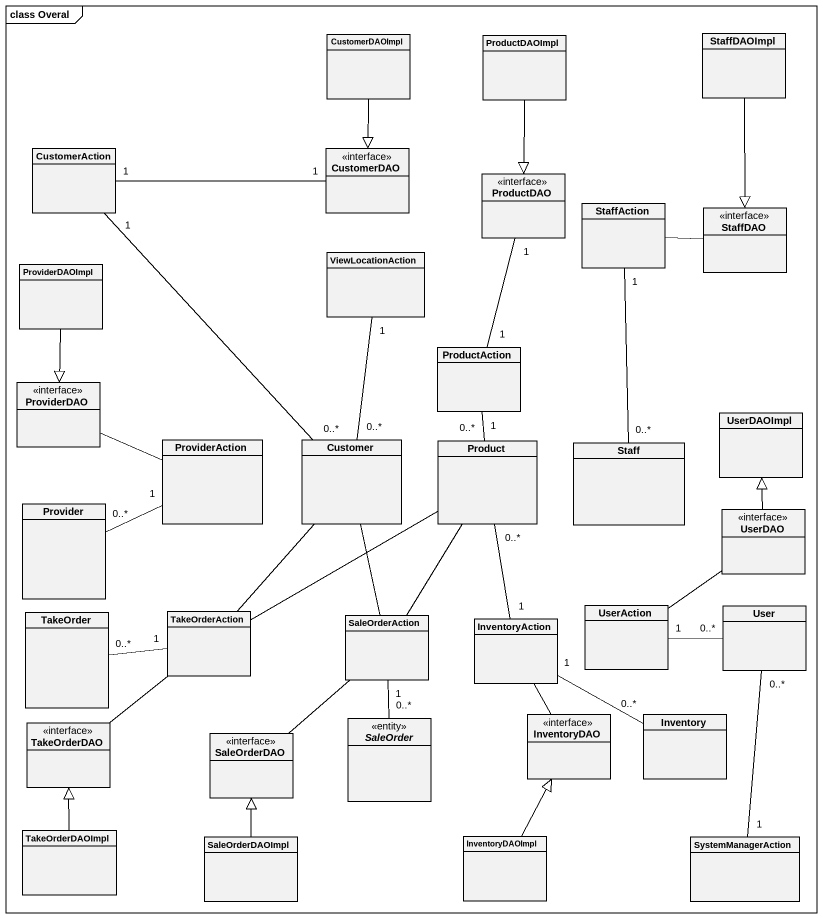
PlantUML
@startuml
mainframe class Overal
hide circle
hide empty members
class CustomerDAOImpl
class ProductDAOImpl
class StaffDAOImpl
class CustomerAction
class CustomerDAO <<interface>>
class ProductDAO <<interface>>
class StaffAction
class StaffDAO <<interface>>
class ViewLocationAction
class ProviderDAOImpl
class ProductAction
class ProviderDAO <<interface>>
class UserDAOImpl
class ProviderAction
class Customer
class Product
class Staff
class Provider
class UserDAO <<interface>>
class TakeOrder
class TakeOrderAction
class SaleOrderAction
class InventoryAction
class UserAction
class User
class TakeOrderDAO <<interface>>
class SaleOrderDAO <<interface>>
interface SaleOrder <<entity>>
class InventoryDAO <<interface>>
class Inventory
class TakeOrderDAOImpl
class SaleOrderDAOImpl
class InventoryDAOImpl
class SystemManagerAction
CustomerDAOImpl --|> CustomerDAO
ProductDAOImpl --|> ProductDAO
StaffDAOImpl --|> StaffDAO
CustomerAction "1" -right- "1" CustomerDAO
CustomerAction "1" -- "0..*" Customer
StaffAction -right- StaffDAO
StaffAction "1" -- "0..*" Staff
ViewLocationAction "1" -- "0..*" Customer
ProviderDAOImpl --|> ProviderDAO
ProductAction "1" -up- "1" ProductDAO
ProductAction "1" -- "0..*" Product
ProviderAction -left- ProviderDAO
ProviderAction "1" -left- "0..*" Provider
UserDAO -up-|> UserDAOImpl
TakeOrderAction -up- Customer
TakeOrderAction -right- Product
TakeOrderAction "1" -left- "0..*" TakeOrder
TakeOrderAction -- TakeOrderDAO
SaleOrderAction -up- Customer
SaleOrderAction -up- Product
SaleOrderAction -- SaleOrderDAO
SaleOrderAction "1" -- "0..*" SaleOrder
InventoryAction "1" -up- "0..*" Product
InventoryAction -- InventoryDAO
InventoryAction "1" -right- "0..*" Inventory
UserAction -up- UserDAO
UserAction "1" -right- "0..*" User
TakeOrderDAOImpl -up-|> TakeOrderDAO
SaleOrderDAOImpl -up-|> SaleOrderDAO
InventoryDAOImpl -up-|> InventoryDAO
SystemManagerAction "1" -up- "0..*" User
@enduml
